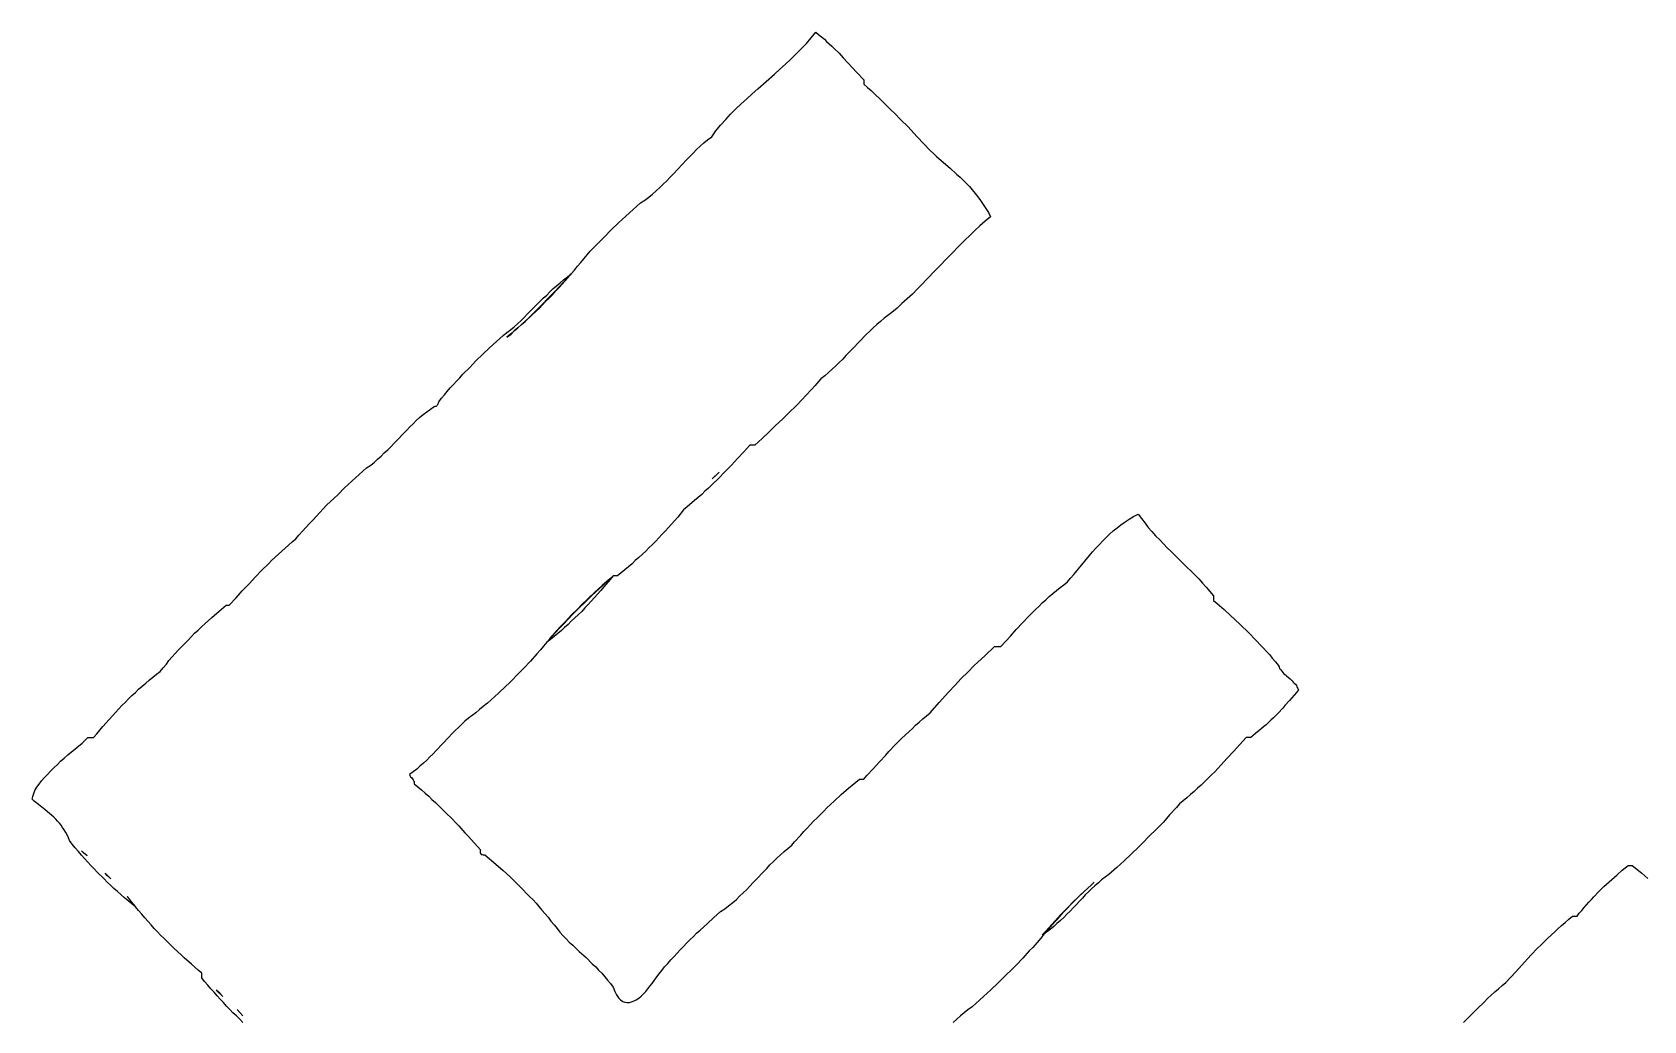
# Model space of a CAD drawing. Header units: metres. Extents: x -185 to 1201, y -340 to 309.
# Drawn here: x 896.599 to 899.675, y 50.517 to 52.403 of the extents above; entities that cross this region are included whole.
import ezdxf

# ---------------------------------------------------------------- set-up
doc = ezdxf.new("R2010")
doc.units = ezdxf.units.M

msp = doc.modelspace()

# ---------------------------------------------------------------- linework, layer by layer
for p, q in [((898.077, 52.382), (898.086, 52.3925)), ((898.086, 52.3925), (898.095, 52.4033)), ((898.095, 52.4033), (898.1, 52.3989)), ((898.1, 52.3989), (898.111, 52.3901)), ((898.111, 52.3901), (898.115, 52.3857)), ((898.115, 52.3857), (898.125, 52.3768)), ((898.047, 52.352), (898.057, 52.3618)), ((898.057, 52.3618), (898.067, 52.3718)), ((898.067, 52.3718), (898.077, 52.382)), ((898.125, 52.3768), (898.13, 52.3723)), ((898.13, 52.3723), (898.139, 52.3634)), ((898.139, 52.3634), (898.147, 52.3544)), ((898.147, 52.3544), (898.156, 52.3452)), ((897.984, 52.2953), (898.016, 52.3234)), ((898.016, 52.3234), (898.026, 52.3329)), ((898.026, 52.3329), (898.037, 52.3424)), ((898.037, 52.3424), (898.047, 52.352)), ((898.156, 52.3452), (898.173, 52.3266)), ((898.173, 52.3266), (898.186, 52.3122)), ((897.973, 52.2858), (897.984, 52.2953)), ((898.186, 52.3122), (898.186, 52.3039)), ((898.186, 52.3039), (898.193, 52.2981)), ((898.193, 52.2981), (898.2, 52.2922)), ((898.2, 52.2922), (898.206, 52.2863)), ((897.942, 52.2568), (897.952, 52.2666)), ((897.952, 52.2666), (897.963, 52.2763)), ((897.963, 52.2763), (897.973, 52.2858)), ((898.206, 52.2863), (898.219, 52.2741)), ((898.219, 52.2741), (898.225, 52.2679)), ((898.225, 52.2679), (898.238, 52.2554)), ((897.913, 52.2259), (897.923, 52.2365)), ((897.923, 52.2365), (897.932, 52.2468)), ((897.932, 52.2468), (897.942, 52.2568)), ((898.238, 52.2554), (898.245, 52.2491)), ((898.245, 52.2491), (898.257, 52.2363)), ((898.257, 52.2363), (898.27, 52.2233)), ((897.888, 52.198), (897.896, 52.2038)), ((897.896, 52.2038), (897.904, 52.215)), ((897.904, 52.215), (897.913, 52.2259)), ((898.27, 52.2233), (898.288, 52.2037)), ((898.288, 52.2037), (898.313, 52.1775)), ((897.854, 52.1663), (897.861, 52.1729)), ((897.861, 52.1729), (897.867, 52.1794)), ((897.867, 52.1794), (897.874, 52.1857)), ((897.874, 52.1857), (897.881, 52.1919)), ((897.881, 52.1919), (897.888, 52.198)), ((898.313, 52.1775), (898.319, 52.1718)), ((898.319, 52.1718), (898.325, 52.1661)), ((897.823, 52.1328), (897.848, 52.1597)), ((897.848, 52.1597), (897.854, 52.1663)), ((898.325, 52.1661), (898.351, 52.1438)), ((898.351, 52.1438), (898.363, 52.1324)), ((897.797, 52.1067), (897.803, 52.1131)), ((897.803, 52.1131), (897.81, 52.1196)), ((897.81, 52.1196), (897.816, 52.1261)), ((897.816, 52.1261), (897.823, 52.1328)), ((898.363, 52.1324), (898.37, 52.1267)), ((898.37, 52.1267), (898.376, 52.1208)), ((898.376, 52.1208), (898.382, 52.1147)), ((898.382, 52.1147), (898.388, 52.1086)), ((898.388, 52.1086), (898.393, 52.1022)), ((897.746, 52.0649), (897.76, 52.0774)), ((897.76, 52.0774), (897.768, 52.0828)), ((897.768, 52.0828), (897.776, 52.0885)), ((897.776, 52.0885), (897.783, 52.0944)), ((897.783, 52.0944), (897.79, 52.1004)), ((897.79, 52.1004), (897.797, 52.1067)), ((898.393, 52.1022), (898.399, 52.0957)), ((898.399, 52.0957), (898.404, 52.0889)), ((898.404, 52.0889), (898.409, 52.0819)), ((898.409, 52.0819), (898.414, 52.0746)), ((897.725, 52.0458), (897.739, 52.0586)), ((897.739, 52.0586), (897.746, 52.0649)), ((898.414, 52.0746), (898.419, 52.0671)), ((898.428, 52.0511), (898.418, 52.0425)), ((898.419, 52.0671), (898.424, 52.0592)), ((898.424, 52.0592), (898.428, 52.0511)), ((897.691, 52.0128), (897.704, 52.0262)), ((897.704, 52.0262), (897.718, 52.0393)), ((897.718, 52.0393), (897.725, 52.0458)), ((898.389, 52.0158), (898.379, 52.0066)), ((898.398, 52.0248), (898.389, 52.0158)), ((898.408, 52.0338), (898.398, 52.0248)), ((898.418, 52.0425), (898.408, 52.0338)), ((897.658, 51.9782), (897.664, 51.9853)), ((897.664, 51.9853), (897.671, 51.9922)), ((897.671, 51.9922), (897.677, 51.9991)), ((897.677, 51.9991), (897.691, 52.0128)), ((898.37, 51.9973), (898.352, 51.9786)), ((898.379, 52.0066), (898.37, 51.9973)), ((897.634, 51.9493), (897.64, 51.9567)), ((897.64, 51.9567), (897.646, 51.9639)), ((897.646, 51.9639), (897.652, 51.9711)), ((897.652, 51.9711), (897.658, 51.9782)), ((898.352, 51.9786), (898.324, 51.9501)), ((897.628, 51.942), (897.597, 51.9088)), ((897.6, 51.9195), (897.607, 51.9253)), ((897.604, 51.9154), (897.616, 51.9286)), ((897.607, 51.9253), (897.613, 51.931)), ((897.613, 51.931), (897.621, 51.9366)), ((897.616, 51.9286), (897.622, 51.9353)), ((897.621, 51.9366), (897.628, 51.942)), ((897.622, 51.9353), (897.628, 51.942)), ((897.628, 51.942), (897.634, 51.9493)), ((898.306, 51.9313), (898.297, 51.9219)), ((898.324, 51.9501), (898.306, 51.9313)), ((897.544, 51.8649), (897.574, 51.8955)), ((897.584, 51.8958), (897.572, 51.8829)), ((897.574, 51.8955), (897.581, 51.9016)), ((897.579, 51.8893), (897.586, 51.8958)), ((897.581, 51.9016), (897.587, 51.9077)), ((897.597, 51.9088), (897.584, 51.8958)), ((897.586, 51.8958), (897.592, 51.9023)), ((897.587, 51.9077), (897.593, 51.9137)), ((897.592, 51.9023), (897.598, 51.9088)), ((897.593, 51.9137), (897.6, 51.9195)), ((897.598, 51.9088), (897.604, 51.9154)), ((898.269, 51.8944), (898.259, 51.8855)), ((898.279, 51.9034), (898.269, 51.8944)), ((898.288, 51.9126), (898.279, 51.9034)), ((898.297, 51.9219), (898.288, 51.9126)), ((897.538, 51.8588), (897.544, 51.8649)), ((897.54, 51.8513), (897.553, 51.8638)), ((897.559, 51.8701), (897.546, 51.8575)), ((897.553, 51.8638), (897.56, 51.8701)), ((897.572, 51.8829), (897.559, 51.8701)), ((897.56, 51.8701), (897.567, 51.8765)), ((897.567, 51.8765), (897.579, 51.8893)), ((898.232, 51.8629), (898.225, 51.8573)), ((898.24, 51.8682), (898.232, 51.8629)), ((898.25, 51.8767), (898.24, 51.8682)), ((898.259, 51.8855), (898.25, 51.8767)), ((897.505, 51.8299), (897.512, 51.8354)), ((897.512, 51.8354), (897.519, 51.8411)), ((897.519, 51.8331), (897.512, 51.8272)), ((897.513, 51.8272), (897.519, 51.8331)), ((897.519, 51.8411), (897.525, 51.8469)), ((897.526, 51.8391), (897.519, 51.8331)), ((897.519, 51.8331), (897.526, 51.8391)), ((897.525, 51.8469), (897.532, 51.8528)), ((897.533, 51.8452), (897.526, 51.8391)), ((897.526, 51.8391), (897.533, 51.8452)), ((897.532, 51.8528), (897.538, 51.8588)), ((897.546, 51.8575), (897.533, 51.8452)), ((897.533, 51.8452), (897.54, 51.8513)), ((898.198, 51.8329), (898.191, 51.8264)), ((898.204, 51.8392), (898.198, 51.8329)), ((898.211, 51.8454), (898.204, 51.8392)), ((898.218, 51.8514), (898.211, 51.8454)), ((898.225, 51.8573), (898.218, 51.8514)), ((897.459, 51.7886), (897.472, 51.8008)), ((897.472, 51.8008), (897.485, 51.8129)), ((897.485, 51.8129), (897.498, 51.8245)), ((897.498, 51.8245), (897.505, 51.8299)), ((897.512, 51.8272), (897.505, 51.8213)), ((897.505, 51.8213), (897.513, 51.8272)), ((898.178, 51.8131), (898.165, 51.7996)), ((898.191, 51.8264), (898.178, 51.8131)), ((897.434, 51.7633), (897.44, 51.7697)), ((897.44, 51.7697), (897.446, 51.776)), ((897.446, 51.776), (897.459, 51.7886)), ((898.139, 51.7728), (898.133, 51.7663)), ((898.146, 51.7794), (898.139, 51.7728)), ((898.152, 51.7861), (898.146, 51.7794)), ((898.165, 51.7996), (898.152, 51.7861)), ((897.409, 51.7374), (897.415, 51.7439)), ((897.415, 51.7439), (897.421, 51.7504)), ((897.421, 51.7504), (897.434, 51.7633)), ((898.104, 51.7418), (898.093, 51.7287)), ((898.112, 51.7476), (898.104, 51.7418)), ((898.119, 51.7537), (898.112, 51.7476)), ((898.126, 51.7599), (898.119, 51.7537)), ((898.133, 51.7663), (898.126, 51.7599)), ((897.38, 51.7047), (897.386, 51.7112)), ((897.386, 51.7112), (897.391, 51.7178)), ((897.391, 51.7178), (897.397, 51.7243)), ((897.397, 51.7243), (897.403, 51.7309)), ((897.403, 51.7309), (897.409, 51.7374)), ((898.075, 51.7094), (898.069, 51.703)), ((898.087, 51.7222), (898.075, 51.7094)), ((898.093, 51.7287), (898.087, 51.7222)), ((897.345, 51.6734), (897.352, 51.6789)), ((897.352, 51.6789), (897.359, 51.6841)), ((897.359, 51.6841), (897.366, 51.6891)), ((897.366, 51.6891), (897.367, 51.6891)), ((897.367, 51.6891), (897.368, 51.6893)), ((897.368, 51.6893), (897.369, 51.6894)), ((897.369, 51.6894), (897.37, 51.6899)), ((897.37, 51.6899), (897.371, 51.6905)), ((897.371, 51.6905), (897.372, 51.6913)), ((897.372, 51.6913), (897.373, 51.6929)), ((897.373, 51.6929), (897.375, 51.6981)), ((897.375, 51.6981), (897.38, 51.7047)), ((898.044, 51.6777), (898.031, 51.6651)), ((898.057, 51.6903), (898.044, 51.6777)), ((898.069, 51.703), (898.057, 51.6903)), ((897.314, 51.644), (897.32, 51.6501)), ((897.32, 51.6501), (897.326, 51.6561)), ((897.326, 51.6561), (897.332, 51.662)), ((897.332, 51.662), (897.338, 51.6678)), ((897.338, 51.6678), (897.345, 51.6734)), ((898.018, 51.6526), (898.005, 51.6402)), ((898.031, 51.6651), (898.018, 51.6526)), ((897.284, 51.6127), (897.29, 51.619)), ((897.29, 51.619), (897.314, 51.644)), ((897.969, 51.6153), (897.957, 51.6023)), ((897.978, 51.6153), (897.969, 51.6153)), ((897.992, 51.6277), (897.978, 51.6153)), ((898.005, 51.6402), (897.992, 51.6277)), ((897.252, 51.5827), (897.258, 51.5884)), ((897.258, 51.5884), (897.265, 51.5943)), ((897.265, 51.5943), (897.271, 51.6004)), ((897.271, 51.6004), (897.278, 51.6065)), ((897.278, 51.6065), (897.284, 51.6127)), ((897.945, 51.5894), (897.934, 51.5767)), ((897.957, 51.6023), (897.945, 51.5894)), ((897.209, 51.5465), (897.223, 51.5592)), ((897.223, 51.5592), (897.237, 51.5717)), ((897.237, 51.5717), (897.245, 51.5771)), ((897.245, 51.5771), (897.252, 51.5827)), ((897.897, 51.5509), (897.91, 51.5635)), ((897.904, 51.5573), (897.897, 51.5509)), ((897.91, 51.5635), (897.904, 51.5573)), ((897.921, 51.5641), (897.909, 51.5516)), ((897.934, 51.5767), (897.921, 51.5641)), ((897.182, 51.5206), (897.195, 51.5337)), ((897.195, 51.5337), (897.209, 51.5465)), ((897.883, 51.5272), (897.877, 51.5212)), ((897.89, 51.5333), (897.883, 51.5272)), ((897.896, 51.5393), (897.89, 51.5333)), ((897.909, 51.5516), (897.896, 51.5393)), ((897.148, 51.4868), (897.161, 51.5006)), ((897.161, 51.5006), (897.175, 51.514)), ((897.175, 51.514), (897.182, 51.5206)), ((897.849, 51.4977), (897.842, 51.4919)), ((897.863, 51.5094), (897.849, 51.4977)), ((897.87, 51.5153), (897.863, 51.5094)), ((897.877, 51.5212), (897.87, 51.5153)), ((897.115, 51.4511), (897.128, 51.4657)), ((897.128, 51.4657), (897.135, 51.4728)), ((897.135, 51.4728), (897.148, 51.4868)), ((897.819, 51.4645), (897.807, 51.4512)), ((897.831, 51.478), (897.819, 51.4645)), ((897.842, 51.4919), (897.831, 51.478)), ((898.67, 51.4576), (898.677, 51.4634)), ((898.677, 51.4634), (898.685, 51.4689)), ((898.685, 51.4689), (898.693, 51.4741)), ((898.693, 51.4741), (898.701, 51.479)), ((898.701, 51.479), (898.71, 51.4836)), ((898.71, 51.4836), (898.716, 51.4749)), ((898.716, 51.4749), (898.723, 51.4665)), ((898.723, 51.4665), (898.729, 51.4583)), ((897.095, 51.4304), (897.102, 51.4362)), ((897.102, 51.4362), (897.108, 51.4437)), ((897.108, 51.4437), (897.115, 51.4511)), ((897.789, 51.4319), (897.783, 51.4256)), ((897.795, 51.4383), (897.789, 51.4319)), ((897.801, 51.4447), (897.795, 51.4383)), ((897.807, 51.4512), (897.801, 51.4447)), ((898.636, 51.4254), (898.642, 51.4322)), ((898.642, 51.4322), (898.649, 51.4388)), ((898.649, 51.4388), (898.655, 51.4453)), ((898.655, 51.4453), (898.662, 51.4515)), ((898.662, 51.4515), (898.67, 51.4576)), ((898.729, 51.4583), (898.736, 51.4502)), ((898.736, 51.4502), (898.743, 51.4423)), ((898.743, 51.4423), (898.751, 51.4346)), ((898.751, 51.4346), (898.758, 51.427)), ((897.056, 51.3949), (897.069, 51.4069)), ((897.069, 51.4069), (897.082, 51.4188)), ((897.082, 51.4188), (897.095, 51.4304)), ((897.757, 51.4009), (897.75, 51.3948)), ((897.77, 51.4131), (897.757, 51.4009)), ((897.776, 51.4193), (897.77, 51.4131)), ((897.783, 51.4256), (897.776, 51.4193)), ((898.587, 51.3683), (898.617, 51.4043)), ((898.617, 51.4043), (898.623, 51.4114)), ((898.623, 51.4114), (898.629, 51.4185)), ((898.629, 51.4185), (898.636, 51.4254)), ((898.758, 51.427), (898.765, 51.4194)), ((898.765, 51.4194), (898.773, 51.412)), ((898.773, 51.412), (898.803, 51.3824)), ((897.025, 51.3637), (897.037, 51.3764)), ((897.037, 51.3764), (897.05, 51.3888)), ((897.05, 51.3888), (897.056, 51.3949)), ((897.723, 51.3712), (897.716, 51.3655)), ((897.73, 51.3771), (897.723, 51.3712)), ((897.737, 51.3829), (897.73, 51.3771)), ((897.744, 51.3889), (897.737, 51.3829)), ((897.75, 51.3948), (897.744, 51.3889)), ((898.803, 51.3824), (898.811, 51.3749)), ((898.811, 51.3749), (898.818, 51.3674)), ((897, 51.3374), (897.013, 51.3507)), ((897.013, 51.3507), (897.025, 51.3637)), ((897.668, 51.3286), (897.688, 51.3471)), ((897.687, 51.3471), (897.673, 51.3348)), ((897.69, 51.3446), (897.684, 51.3378)), ((897.701, 51.3594), (897.687, 51.3471)), ((897.688, 51.3471), (897.708, 51.3655)), ((897.702, 51.3585), (897.69, 51.3446)), ((897.708, 51.3655), (897.701, 51.3594)), ((897.708, 51.3655), (897.702, 51.3585)), ((897.716, 51.3655), (897.708, 51.3655)), ((898.554, 51.3377), (898.561, 51.3433)), ((898.561, 51.3433), (898.568, 51.3488)), ((898.568, 51.3488), (898.575, 51.3542)), ((898.575, 51.3542), (898.581, 51.3612)), ((898.581, 51.3612), (898.587, 51.3683)), ((898.818, 51.3674), (898.826, 51.3598)), ((898.826, 51.3598), (898.833, 51.352)), ((898.833, 51.352), (898.84, 51.3441)), ((898.84, 51.3441), (898.847, 51.3361)), ((896.956, 51.2982), (896.969, 51.3098)), ((896.969, 51.3098), (896.975, 51.3098)), ((896.975, 51.3098), (896.988, 51.3238)), ((896.988, 51.3238), (897, 51.3374)), ((897.647, 51.3099), (897.641, 51.3036)), ((897.642, 51.3036), (897.655, 51.3162)), ((897.66, 51.3224), (897.647, 51.3099)), ((897.66, 51.311), (897.654, 51.3044)), ((897.655, 51.3162), (897.668, 51.3286)), ((897.673, 51.3348), (897.66, 51.3224)), ((897.666, 51.3176), (897.66, 51.311)), ((897.672, 51.3242), (897.666, 51.3176)), ((897.684, 51.3378), (897.672, 51.3242)), ((898.514, 51.3018), (898.521, 51.308)), ((898.521, 51.308), (898.527, 51.3141)), ((898.527, 51.3141), (898.534, 51.3201)), ((898.534, 51.3201), (898.54, 51.3261)), ((898.54, 51.3261), (898.547, 51.3319)), ((898.547, 51.3319), (898.554, 51.3377)), ((898.847, 51.3361), (898.854, 51.3278)), ((898.854, 51.3278), (898.854, 51.3188)), ((898.854, 51.3188), (898.861, 51.313)), ((898.861, 51.313), (898.874, 51.3013)), ((896.929, 51.2745), (896.942, 51.2864)), ((896.942, 51.2864), (896.956, 51.2982)), ((897.616, 51.2782), (897.61, 51.2718)), ((897.611, 51.2718), (897.623, 51.2846)), ((897.628, 51.291), (897.616, 51.2782)), ((897.628, 51.2792), (897.622, 51.2731)), ((897.623, 51.2846), (897.629, 51.291)), ((897.641, 51.3036), (897.628, 51.291)), ((897.635, 51.2854), (897.628, 51.2792)), ((897.629, 51.291), (897.642, 51.3036)), ((897.641, 51.2916), (897.635, 51.2854)), ((897.648, 51.298), (897.641, 51.2916)), ((897.654, 51.3044), (897.648, 51.298)), ((898.49, 51.2764), (898.502, 51.2892)), ((898.502, 51.2892), (898.508, 51.2956)), ((898.508, 51.2956), (898.514, 51.3018)), ((898.874, 51.3013), (898.887, 51.2895)), ((898.887, 51.2895), (898.893, 51.2834)), ((898.893, 51.2834), (898.906, 51.2713)), ((896.897, 51.2436), (896.903, 51.2499)), ((896.903, 51.2499), (896.909, 51.2562)), ((896.909, 51.2562), (896.916, 51.2623)), ((896.916, 51.2623), (896.922, 51.2684)), ((896.922, 51.2684), (896.929, 51.2745)), ((897.598, 51.2588), (897.587, 51.2457)), ((897.587, 51.2457), (897.593, 51.2523)), ((897.595, 51.2499), (897.588, 51.2444)), ((897.593, 51.2523), (897.599, 51.2588)), ((897.602, 51.2555), (897.595, 51.2499)), ((897.61, 51.2718), (897.598, 51.2588)), ((897.599, 51.2588), (897.605, 51.2653)), ((897.609, 51.2613), (897.602, 51.2555)), ((897.605, 51.2653), (897.611, 51.2718)), ((897.615, 51.2671), (897.609, 51.2613)), ((897.622, 51.2731), (897.615, 51.2671)), ((898.448, 51.2307), (898.466, 51.2504)), ((898.466, 51.2504), (898.477, 51.2635)), ((898.477, 51.2635), (898.49, 51.2764)), ((898.906, 51.2713), (898.919, 51.2591)), ((898.919, 51.2591), (898.925, 51.2529)), ((898.925, 51.2529), (898.931, 51.2466)), ((898.931, 51.2466), (898.937, 51.2403)), ((896.866, 51.211), (896.872, 51.2177)), ((896.872, 51.2177), (896.878, 51.2243)), ((896.878, 51.2243), (896.891, 51.2373)), ((896.891, 51.2373), (896.897, 51.2436)), ((897.562, 51.217), (897.55, 51.2027)), ((897.569, 51.2243), (897.562, 51.217)), ((897.575, 51.2316), (897.569, 51.2243)), ((897.581, 51.239), (897.575, 51.2316)), ((897.587, 51.2457), (897.581, 51.239)), ((897.581, 51.239), (897.587, 51.2457)), ((897.588, 51.2444), (897.581, 51.239)), ((898.417, 51.2131), (898.423, 51.2191)), ((898.423, 51.2191), (898.43, 51.2249)), ((898.43, 51.2249), (898.436, 51.2307)), ((898.436, 51.2307), (898.448, 51.2307)), ((898.937, 51.2403), (898.943, 51.234)), ((898.943, 51.234), (898.949, 51.2277)), ((898.949, 51.2277), (898.955, 51.2213)), ((898.955, 51.2213), (898.961, 51.2148)), ((896.843, 51.1833), (896.849, 51.1904)), ((896.849, 51.1904), (896.855, 51.1973)), ((896.855, 51.1973), (896.86, 51.2042)), ((896.86, 51.2042), (896.866, 51.211)), ((897.537, 51.1887), (897.523, 51.175)), ((897.55, 51.2027), (897.537, 51.1887)), ((898.385, 51.1822), (898.397, 51.1948)), ((898.397, 51.1948), (898.404, 51.2009)), ((898.404, 51.2009), (898.417, 51.2131)), ((898.961, 51.2148), (898.966, 51.2084)), ((898.966, 51.2084), (898.972, 51.2019)), ((898.972, 51.2019), (898.977, 51.1954)), ((898.977, 51.1954), (898.979, 51.192)), ((898.979, 51.192), (898.98, 51.1889)), ((898.98, 51.1889), (898.982, 51.1861)), ((898.982, 51.1861), (898.984, 51.1835)), ((896.802, 51.1494), (896.809, 51.1553)), ((896.809, 51.1553), (896.816, 51.1611)), ((896.816, 51.1611), (896.822, 51.1669)), ((896.822, 51.1669), (896.829, 51.1725)), ((896.829, 51.1725), (896.836, 51.178)), ((896.836, 51.178), (896.843, 51.1833)), ((897.503, 51.155), (897.489, 51.1419)), ((897.51, 51.1616), (897.503, 51.155)), ((897.517, 51.1683), (897.51, 51.1616)), ((897.523, 51.175), (897.517, 51.1683)), ((898.348, 51.1436), (898.36, 51.1566)), ((898.36, 51.1566), (898.372, 51.1695)), ((898.372, 51.1695), (898.385, 51.1822)), ((898.984, 51.1835), (898.986, 51.1811)), ((898.986, 51.1811), (898.988, 51.1788)), ((898.988, 51.1788), (898.991, 51.1767)), ((898.991, 51.1767), (898.993, 51.1747)), ((898.993, 51.1747), (899, 51.1689)), ((899, 51.1689), (899.004, 51.1651)), ((899.004, 51.1651), (899.006, 51.1631)), ((899.006, 51.1631), (899.008, 51.161)), ((899.008, 51.161), (899.01, 51.1588)), ((899.01, 51.1588), (899.012, 51.1564)), ((899.012, 51.1564), (899.013, 51.1538)), ((896.77, 51.1182), (896.777, 51.1246)), ((896.777, 51.1246), (896.783, 51.131)), ((896.783, 51.131), (896.789, 51.1372)), ((896.789, 51.1372), (896.796, 51.1433)), ((896.796, 51.1433), (896.802, 51.1494)), ((897.475, 51.1292), (897.468, 51.1229)), ((897.482, 51.1355), (897.475, 51.1292)), ((897.489, 51.1419), (897.482, 51.1355)), ((898.313, 51.1043), (898.33, 51.124)), ((898.33, 51.124), (898.348, 51.1436)), ((898.999, 51.1277), (898.99, 51.118)), ((899.003, 51.1327), (898.999, 51.1277)), ((899.008, 51.1377), (899.003, 51.1327)), ((899.012, 51.1428), (899.008, 51.1377)), ((899.016, 51.1479), (899.012, 51.1428)), ((899.013, 51.1538), (899.015, 51.151)), ((899.015, 51.151), (899.016, 51.1479)), ((896.746, 51.0917), (896.752, 51.0984)), ((896.752, 51.0984), (896.764, 51.1117)), ((896.764, 51.1117), (896.77, 51.1182)), ((897.432, 51.094), (897.425, 51.0885)), ((897.439, 51.0993), (897.432, 51.094)), ((897.446, 51.1043), (897.439, 51.0993)), ((897.453, 51.1104), (897.446, 51.1043)), ((897.46, 51.1166), (897.453, 51.1104)), ((897.468, 51.1229), (897.46, 51.1166)), ((898.292, 51.0867), (898.299, 51.0926)), ((898.299, 51.0926), (898.306, 51.0985)), ((898.306, 51.0985), (898.313, 51.1043)), ((898.968, 51.0948), (898.963, 51.0904)), ((898.977, 51.1039), (898.968, 51.0948)), ((898.986, 51.1132), (898.977, 51.1039)), ((898.99, 51.118), (898.986, 51.1132)), ((896.716, 51.0569), (896.722, 51.064)), ((896.722, 51.064), (896.728, 51.071)), ((896.728, 51.071), (896.734, 51.078)), ((896.734, 51.078), (896.746, 51.0917)), ((897.4, 51.0644), (897.394, 51.0581)), ((897.406, 51.0706), (897.4, 51.0644)), ((897.413, 51.0767), (897.406, 51.0706)), ((897.419, 51.0827), (897.413, 51.0767)), ((897.425, 51.0885), (897.419, 51.0827)), ((898.259, 51.0558), (898.272, 51.0683)), ((898.272, 51.0683), (898.279, 51.0745)), ((898.279, 51.0745), (898.285, 51.0806)), ((898.285, 51.0806), (898.292, 51.0867)), ((898.934, 51.0649), (898.925, 51.0569)), ((898.944, 51.0732), (898.934, 51.0649)), ((898.949, 51.0773), (898.944, 51.0732)), ((898.954, 51.0816), (898.949, 51.0773)), ((898.963, 51.0904), (898.954, 51.0816)), ((896.667, 51.0239), (896.694, 51.0467)), ((896.694, 51.0467), (896.7, 51.0519)), ((896.7, 51.0519), (896.705, 51.0569)), ((896.705, 51.0569), (896.716, 51.0569)), ((897.37, 51.0325), (897.364, 51.0263)), ((897.394, 51.0581), (897.37, 51.0325)), ((898.234, 51.0302), (898.246, 51.043)), ((898.246, 51.043), (898.259, 51.0558)), ((898.904, 51.0438), (898.892, 51.0307)), ((898.916, 51.0569), (898.904, 51.0438)), ((898.925, 51.0569), (898.916, 51.0569)), ((896.64, 50.9993), (896.647, 51.0056)), ((896.647, 51.0056), (896.653, 51.0118)), ((896.653, 51.0118), (896.66, 51.0179)), ((896.66, 51.0179), (896.667, 51.0239)), ((897.339, 51.0024), (897.333, 50.997)), ((897.346, 51.0081), (897.339, 51.0024)), ((897.352, 51.014), (897.346, 51.0081)), ((897.358, 51.0201), (897.352, 51.014)), ((897.364, 51.0263), (897.358, 51.0201)), ((898.204, 50.9975), (898.216, 51.0107)), ((898.216, 51.0107), (898.228, 51.0237)), ((898.228, 51.0237), (898.234, 51.0302)), ((898.868, 51.0046), (898.856, 50.9917)), ((898.88, 51.0176), (898.868, 51.0046)), ((898.892, 51.0307), (898.88, 51.0176)), ((896.612, 50.9682), (896.617, 50.9743)), ((896.617, 50.9743), (896.622, 50.9805)), ((896.622, 50.9805), (896.628, 50.9868)), ((896.628, 50.9868), (896.634, 50.993)), ((896.634, 50.993), (896.64, 50.9993)), ((897.326, 50.9918), (897.319, 50.9869)), ((897.319, 50.9869), (897.32, 50.9844)), ((897.32, 50.9844), (897.321, 50.9824)), ((897.321, 50.9824), (897.323, 50.9807)), ((897.323, 50.9807), (897.326, 50.9765)), ((897.333, 50.997), (897.326, 50.9918)), ((897.326, 50.9765), (897.327, 50.975)), ((897.327, 50.975), (897.327, 50.9742)), ((897.327, 50.9742), (897.328, 50.9733)), ((897.328, 50.9733), (897.328, 50.9724)), ((897.328, 50.9724), (897.328, 50.9701)), ((897.328, 50.9701), (897.328, 50.9688)), ((898.164, 50.9662), (898.171, 50.9721)), ((898.171, 50.9721), (898.178, 50.9779)), ((898.178, 50.9779), (898.186, 50.9779)), ((898.186, 50.9779), (898.192, 50.9844)), ((898.192, 50.9844), (898.204, 50.9975)), ((898.843, 50.979), (898.83, 50.9664)), ((898.849, 50.9853), (898.843, 50.979)), ((898.856, 50.9917), (898.849, 50.9853)), ((896.599, 50.9395), (896.6, 50.9449)), ((896.603, 50.936), (896.599, 50.9395)), ((896.6, 50.9449), (896.602, 50.9505)), ((896.602, 50.9505), (896.604, 50.9563)), ((896.604, 50.9563), (896.608, 50.9622)), ((896.608, 50.9622), (896.612, 50.9682)), ((897.328, 50.9688), (897.335, 50.963)), ((897.335, 50.963), (897.342, 50.9572)), ((897.342, 50.9572), (897.349, 50.9512)), ((897.349, 50.9512), (897.356, 50.9452)), ((897.356, 50.9452), (897.362, 50.9391)), ((897.362, 50.9391), (897.369, 50.933)), ((898.13, 50.9357), (898.143, 50.9481)), ((898.143, 50.9481), (898.157, 50.9602)), ((898.157, 50.9602), (898.164, 50.9662)), ((898.803, 50.9421), (898.796, 50.9363)), ((898.81, 50.9481), (898.803, 50.9421)), ((898.817, 50.9542), (898.81, 50.9481)), ((898.823, 50.9603), (898.817, 50.9542)), ((898.83, 50.9664), (898.823, 50.9603)), ((896.611, 50.9293), (896.603, 50.936)), ((896.624, 50.9193), (896.611, 50.9293)), ((896.632, 50.9124), (896.624, 50.9193)), ((896.636, 50.9089), (896.632, 50.9124)), ((896.64, 50.9053), (896.636, 50.9089)), ((897.369, 50.933), (897.375, 50.9268)), ((897.375, 50.9268), (897.388, 50.9142)), ((897.388, 50.9142), (897.401, 50.9015)), ((898.097, 50.9037), (898.11, 50.9166)), ((898.11, 50.9166), (898.116, 50.923)), ((898.116, 50.923), (898.13, 50.9357)), ((898.77, 50.9096), (898.758, 50.8959)), ((898.783, 50.9235), (898.77, 50.9096)), ((898.789, 50.9305), (898.783, 50.9235)), ((898.796, 50.9363), (898.789, 50.9305)), ((896.644, 50.9016), (896.64, 50.9053)), ((896.647, 50.8978), (896.644, 50.9016)), ((896.651, 50.8939), (896.647, 50.8978)), ((896.654, 50.8897), (896.651, 50.8939)), ((896.657, 50.8854), (896.654, 50.8897)), ((896.66, 50.8809), (896.657, 50.8854)), ((896.663, 50.8762), (896.66, 50.8809)), ((897.401, 50.9015), (897.407, 50.895)), ((897.407, 50.895), (897.413, 50.8885)), ((897.413, 50.8885), (897.425, 50.8755)), ((898.066, 50.8711), (898.072, 50.8777)), ((898.072, 50.8777), (898.078, 50.8842)), ((898.078, 50.8842), (898.084, 50.8907)), ((898.084, 50.8907), (898.09, 50.8972)), ((898.09, 50.8972), (898.097, 50.9037)), ((898.745, 50.8822), (898.731, 50.8687)), ((898.758, 50.8959), (898.745, 50.8822)), ((896.666, 50.8712), (896.663, 50.8762)), ((896.668, 50.866), (896.666, 50.8712)), ((896.67, 50.8605), (896.668, 50.866)), ((896.675, 50.8534), (896.67, 50.8605)), ((896.681, 50.8464), (896.675, 50.8534)), ((896.687, 50.8395), (896.681, 50.8464)), ((897.425, 50.8755), (897.431, 50.8689)), ((897.431, 50.8689), (897.443, 50.8557)), ((897.443, 50.8557), (897.455, 50.8424)), ((898.041, 50.8456), (898.049, 50.8514)), ((898.049, 50.8514), (898.054, 50.858)), ((898.054, 50.858), (898.066, 50.8711)), ((898.711, 50.8486), (898.697, 50.8353)), ((898.718, 50.8553), (898.711, 50.8486)), ((898.731, 50.8687), (898.718, 50.8553)), ((896.693, 50.8327), (896.687, 50.8395)), ((896.697, 50.8371), (896.693, 50.8409)), ((896.693, 50.8409), (896.704, 50.8311)), ((896.699, 50.826), (896.693, 50.8327)), ((896.704, 50.8311), (896.697, 50.8371)), ((896.705, 50.8194), (896.699, 50.826)), ((896.711, 50.8128), (896.705, 50.8194)), ((897.455, 50.8424), (897.454, 50.8411)), ((897.454, 50.8411), (897.454, 50.84)), ((897.454, 50.84), (897.454, 50.8389)), ((897.454, 50.8389), (897.454, 50.838)), ((897.454, 50.838), (897.454, 50.8372)), ((897.454, 50.8372), (897.454, 50.8365)), ((897.454, 50.8365), (897.455, 50.8358)), ((897.455, 50.8358), (897.455, 50.8353)), ((897.455, 50.8353), (897.455, 50.8349)), ((897.455, 50.8349), (897.456, 50.8342)), ((897.456, 50.8342), (897.458, 50.8337)), ((897.458, 50.8337), (897.46, 50.8334)), ((897.46, 50.8334), (897.463, 50.8334)), ((897.463, 50.8334), (897.484, 50.8152)), ((898.007, 50.8139), (898.014, 50.8205)), ((898.014, 50.8205), (898.02, 50.8269)), ((898.02, 50.8269), (898.027, 50.8333)), ((898.027, 50.8333), (898.034, 50.8395)), ((898.034, 50.8395), (898.041, 50.8456)), ((898.683, 50.822), (898.676, 50.8154)), ((898.697, 50.8353), (898.683, 50.822)), ((896.717, 50.8063), (896.711, 50.8128)), ((896.723, 50.7999), (896.717, 50.8063)), ((896.736, 50.7873), (896.723, 50.7999)), ((896.742, 50.7811), (896.736, 50.7873)), ((896.742, 50.794), (896.738, 50.7985)), ((896.738, 50.7985), (896.749, 50.7876)), ((896.749, 50.7876), (896.742, 50.794)), ((897.484, 50.8152), (897.498, 50.8031)), ((897.498, 50.8031), (897.511, 50.791)), ((897.511, 50.791), (897.524, 50.7788)), ((897.975, 50.7804), (898.001, 50.8072)), ((898.001, 50.8072), (898.007, 50.8139)), ((898.64, 50.7855), (898.634, 50.7801)), ((898.647, 50.7908), (898.64, 50.7855)), ((898.654, 50.7957), (898.647, 50.7908)), ((898.669, 50.8089), (898.654, 50.7957)), ((898.676, 50.8154), (898.669, 50.8089)), ((899.609, 50.7818), (899.614, 50.7864)), ((899.614, 50.7864), (899.624, 50.7954)), ((899.624, 50.7954), (899.634, 50.8042)), ((899.634, 50.8042), (899.645, 50.813)), ((899.645, 50.813), (899.653, 50.813)), ((899.653, 50.813), (899.665, 50.8033)), ((899.665, 50.8033), (899.671, 50.7983)), ((899.671, 50.7983), (899.683, 50.7882)), ((896.749, 50.775), (896.742, 50.7811)), ((896.755, 50.769), (896.749, 50.775)), ((896.762, 50.763), (896.755, 50.769)), ((896.769, 50.7571), (896.762, 50.763)), ((896.775, 50.7512), (896.769, 50.7571)), ((897.524, 50.7788), (897.53, 50.7727)), ((897.53, 50.7727), (897.536, 50.7665)), ((897.536, 50.7665), (897.542, 50.7602)), ((897.542, 50.7602), (897.548, 50.7539)), ((897.943, 50.748), (897.949, 50.7543)), ((897.949, 50.7543), (897.956, 50.7607)), ((897.956, 50.7607), (897.963, 50.7672)), ((897.963, 50.7672), (897.969, 50.7737)), ((897.969, 50.7737), (897.975, 50.7804)), ((898.587, 50.7445), (898.6, 50.7569)), ((898.607, 50.7632), (898.594, 50.751)), ((898.6, 50.7569), (898.613, 50.7691)), ((898.609, 50.7567), (898.604, 50.7505)), ((898.62, 50.7751), (898.607, 50.7632)), ((898.615, 50.7627), (898.609, 50.7567)), ((898.613, 50.7691), (898.62, 50.7751)), ((898.621, 50.7686), (898.615, 50.7627)), ((898.62, 50.7751), (898.626, 50.781)), ((898.626, 50.781), (898.62, 50.7751)), ((898.627, 50.7744), (898.621, 50.7686)), ((898.634, 50.7801), (898.627, 50.7744)), ((899.58, 50.7533), (899.589, 50.7631)), ((899.589, 50.7631), (899.594, 50.7679)), ((899.594, 50.7679), (899.599, 50.7726)), ((899.599, 50.7726), (899.609, 50.7818)), ((896.782, 50.7454), (896.775, 50.7512)), ((896.785, 50.7479), (896.78, 50.7535)), ((896.78, 50.7535), (896.788, 50.7438)), ((896.789, 50.7397), (896.782, 50.7454)), ((896.79, 50.741), (896.785, 50.7479)), ((896.788, 50.7438), (896.796, 50.734)), ((896.796, 50.734), (896.789, 50.7397)), ((896.796, 50.734), (896.79, 50.741)), ((896.802, 50.727), (896.796, 50.734)), ((896.808, 50.72), (896.802, 50.727)), ((897.548, 50.7539), (897.555, 50.7475)), ((897.555, 50.7475), (897.561, 50.741)), ((897.561, 50.741), (897.566, 50.7344)), ((897.566, 50.7344), (897.572, 50.7277)), ((897.572, 50.7277), (897.578, 50.7209)), ((897.9, 50.7134), (897.913, 50.725)), ((897.913, 50.725), (897.921, 50.7304)), ((897.921, 50.7304), (897.928, 50.7361)), ((897.928, 50.7361), (897.936, 50.742)), ((897.936, 50.742), (897.943, 50.748)), ((898.575, 50.7324), (898.563, 50.7197)), ((898.563, 50.7187), (898.569, 50.7253)), ((898.569, 50.7253), (898.575, 50.7317)), ((898.58, 50.7258), (898.574, 50.7197)), ((898.587, 50.7449), (898.575, 50.7324)), ((898.575, 50.7317), (898.581, 50.7381)), ((898.586, 50.732), (898.58, 50.7258)), ((898.581, 50.7381), (898.587, 50.7445)), ((898.604, 50.7505), (898.586, 50.732)), ((898.594, 50.751), (898.587, 50.7449)), ((899.552, 50.7217), (899.557, 50.7272)), ((899.557, 50.7272), (899.561, 50.7327)), ((899.561, 50.7327), (899.566, 50.738)), ((899.566, 50.738), (899.57, 50.7432)), ((899.57, 50.7432), (899.575, 50.7483)), ((899.575, 50.7483), (899.58, 50.7533)), ((896.814, 50.7131), (896.808, 50.72)), ((896.82, 50.7063), (896.814, 50.7131)), ((896.826, 50.6996), (896.82, 50.7063)), ((896.832, 50.6929), (896.826, 50.6996)), ((896.838, 50.6864), (896.832, 50.6929)), ((897.578, 50.7209), (897.584, 50.714)), ((897.584, 50.714), (897.589, 50.7069)), ((897.589, 50.7069), (897.595, 50.6996)), ((897.595, 50.6996), (897.601, 50.6926)), ((897.601, 50.6926), (897.606, 50.6858)), ((897.874, 50.6896), (897.887, 50.7016)), ((897.887, 50.7016), (897.9, 50.7134)), ((898.545, 50.7004), (898.533, 50.6872)), ((898.539, 50.6916), (898.551, 50.7053)), ((898.549, 50.6962), (898.542, 50.6908)), ((898.551, 50.7069), (898.545, 50.7004)), ((898.555, 50.7019), (898.549, 50.6962)), ((898.563, 50.7197), (898.551, 50.7069)), ((898.551, 50.7053), (898.557, 50.712)), ((898.562, 50.7077), (898.555, 50.7019)), ((898.557, 50.712), (898.563, 50.7187)), ((898.568, 50.7136), (898.562, 50.7077)), ((898.574, 50.7197), (898.568, 50.7136)), ((899.511, 50.6923), (899.518, 50.6983)), ((899.518, 50.6983), (899.525, 50.7043)), ((899.525, 50.7043), (899.532, 50.7102)), ((899.532, 50.7102), (899.539, 50.716)), ((899.539, 50.716), (899.548, 50.716)), ((899.548, 50.716), (899.552, 50.7217)), ((896.844, 50.6799), (896.838, 50.6864)), ((896.851, 50.6735), (896.844, 50.6799)), ((896.857, 50.6671), (896.851, 50.6735)), ((896.87, 50.6547), (896.857, 50.6671)), ((897.606, 50.6858), (897.612, 50.6793)), ((897.612, 50.6793), (897.618, 50.6729)), ((897.618, 50.6729), (897.624, 50.6667)), ((897.624, 50.6667), (897.631, 50.6606)), ((897.842, 50.6586), (897.848, 50.6649)), ((897.848, 50.6649), (897.854, 50.6711)), ((897.854, 50.6711), (897.861, 50.6774)), ((897.861, 50.6774), (897.867, 50.6835)), ((897.867, 50.6835), (897.874, 50.6896)), ((898.521, 50.6706), (898.509, 50.6567)), ((898.527, 50.6776), (898.521, 50.6706)), ((898.533, 50.6872), (898.527, 50.6806)), ((898.533, 50.6843), (898.527, 50.6776)), ((898.527, 50.6806), (898.533, 50.6843)), ((898.533, 50.6843), (898.539, 50.6916)), ((898.535, 50.6856), (898.533, 50.6843)), ((898.542, 50.6908), (898.535, 50.6856)), ((899.479, 50.6614), (899.492, 50.6739)), ((899.492, 50.6739), (899.505, 50.6863)), ((899.505, 50.6863), (899.511, 50.6923)), ((896.883, 50.6425), (896.87, 50.6547)), ((896.889, 50.6366), (896.883, 50.6425)), ((896.903, 50.6248), (896.889, 50.6366)), ((897.631, 50.6606), (897.637, 50.6546)), ((897.637, 50.6546), (897.643, 50.6487)), ((897.643, 50.6487), (897.656, 50.637)), ((897.656, 50.637), (897.668, 50.6253)), ((897.812, 50.6259), (897.818, 50.6326)), ((897.818, 50.6326), (897.824, 50.6392)), ((897.824, 50.6392), (897.83, 50.6457)), ((897.83, 50.6457), (897.836, 50.6522)), ((897.836, 50.6522), (897.842, 50.6586)), ((898.49, 50.6362), (898.477, 50.6226)), ((898.502, 50.6498), (898.49, 50.6362)), ((898.509, 50.6567), (898.502, 50.6498)), ((899.442, 50.6226), (899.454, 50.6357)), ((899.454, 50.6357), (899.46, 50.6422)), ((899.46, 50.6422), (899.472, 50.655)), ((899.472, 50.655), (899.479, 50.6614)), ((896.916, 50.6133), (896.903, 50.6248)), ((896.923, 50.6076), (896.916, 50.6133)), ((896.923, 50.5986), (896.923, 50.6076)), ((897.668, 50.6253), (897.675, 50.6193)), ((897.675, 50.6193), (897.68, 50.6133)), ((897.68, 50.6133), (897.686, 50.6071)), ((897.686, 50.6071), (897.692, 50.6007)), ((897.692, 50.6007), (897.697, 50.5942)), ((897.79, 50.5986), (897.795, 50.6055)), ((897.795, 50.6055), (897.801, 50.6124)), ((897.801, 50.6124), (897.806, 50.6192)), ((897.806, 50.6192), (897.812, 50.6259)), ((898.456, 50.6024), (898.443, 50.5891)), ((898.47, 50.6158), (898.456, 50.6024)), ((898.477, 50.6226), (898.47, 50.6158)), ((899.412, 50.5895), (899.43, 50.6095)), ((899.43, 50.6095), (899.442, 50.6226)), ((896.928, 50.5915), (896.923, 50.5986)), ((896.934, 50.5845), (896.928, 50.5915)), ((896.94, 50.5777), (896.934, 50.5845)), ((896.946, 50.5709), (896.94, 50.5777)), ((896.952, 50.5642), (896.946, 50.5709)), ((896.957, 50.5692), (896.95, 50.5751)), ((896.95, 50.5751), (896.963, 50.5631)), ((897.697, 50.5942), (897.703, 50.5875)), ((897.703, 50.5875), (897.708, 50.5805)), ((897.708, 50.5805), (897.711, 50.5724)), ((897.711, 50.5724), (897.714, 50.5658)), ((897.766, 50.568), (897.77, 50.5726)), ((897.77, 50.5726), (897.774, 50.5775)), ((897.774, 50.5775), (897.778, 50.5826)), ((897.778, 50.5826), (897.782, 50.5879)), ((897.782, 50.5879), (897.786, 50.5932)), ((897.786, 50.5932), (897.79, 50.5986)), ((898.429, 50.5758), (898.415, 50.5626)), ((898.443, 50.5891), (898.429, 50.5758)), ((899.384, 50.5653), (899.391, 50.5716)), ((899.391, 50.5716), (899.398, 50.5777)), ((899.398, 50.5777), (899.405, 50.5837)), ((899.405, 50.5837), (899.412, 50.5895)), ((896.958, 50.5576), (896.952, 50.5642)), ((896.963, 50.5631), (896.957, 50.5692)), ((896.964, 50.5511), (896.958, 50.5576)), ((896.97, 50.5446), (896.964, 50.5511)), ((896.976, 50.5383), (896.97, 50.5446)), ((897.714, 50.5658), (897.718, 50.5605)), ((897.718, 50.5605), (897.722, 50.5564)), ((897.722, 50.5564), (897.726, 50.5536)), ((897.726, 50.5536), (897.73, 50.5518)), ((897.73, 50.5518), (897.734, 50.5511)), ((897.734, 50.5511), (897.739, 50.5513)), ((897.739, 50.5513), (897.743, 50.5524)), ((897.743, 50.5524), (897.748, 50.5543)), ((897.748, 50.5543), (897.752, 50.5568)), ((897.752, 50.5568), (897.757, 50.56)), ((897.757, 50.56), (897.761, 50.5638)), ((897.761, 50.5638), (897.766, 50.568)), ((898.393, 50.5429), (898.385, 50.5374)), ((898.407, 50.556), (898.393, 50.5429)), ((898.415, 50.5626), (898.407, 50.556)), ((899.331, 50.5131), (899.357, 50.5395)), ((899.357, 50.5395), (899.371, 50.5526)), ((899.371, 50.5526), (899.377, 50.559)), ((899.377, 50.559), (899.384, 50.5653)), ((896.982, 50.532), (896.976, 50.5383)), ((896.989, 50.5257), (896.982, 50.532)), ((896.995, 50.5196), (896.989, 50.5257)), ((896.995, 50.5321), (896.99, 50.5378)), ((896.99, 50.5378), (897.001, 50.5257)), ((897.001, 50.5257), (896.995, 50.5321)), ((897.001, 50.5135), (896.995, 50.5196)), ((898.364, 50.5198), (898.357, 50.5135)), ((898.371, 50.5259), (898.364, 50.5198)), ((898.378, 50.5317), (898.371, 50.5259)), ((898.385, 50.5374), (898.378, 50.5317))]:
    msp.add_line(p, q)

doc.saveas('drawing.dxf')
